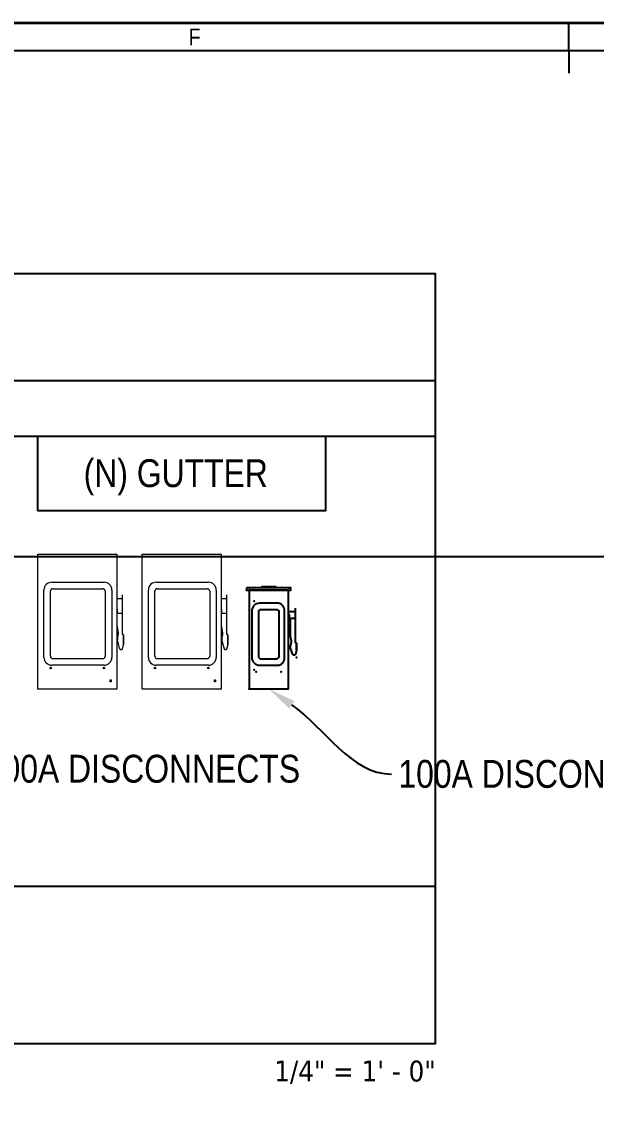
# Model space of a CAD drawing. Extents: x 1.3 to 36.8, y 1.2 to 24.4.
# Drawn here: x 19.363 to 21.943, y 19.552 to 24.418 of the extents above; entities that cross this region are included whole.
import ezdxf
from ezdxf import colors
from ezdxf.entities.mleader import LeaderData, LeaderLine
from ezdxf.enums import TextEntityAlignment as Align
from ezdxf.math import Vec2, Vec3

# ---------------------------------------------------------------- set-up
doc = ezdxf.new("R2010")
doc.units = 0
doc.header["$LTSCALE"] = 96
doc.header["$MEASUREMENT"] = 0
doc.linetypes.add('DASHED', pattern=[0.75, 0.5, -0.25])
doc.linetypes.add('DOT', pattern=[0.25, 0, -0.25])
doc.layers.add('Annotations', color=250, linetype='Continuous', lineweight=9)
doc.layers.add('CONTINUOUS1', color=7, linetype='Continuous', lineweight=20)
for name, color, linetype in [('BORDER', 7, 'Continuous'), ('E - Equipment New', 7, 'Continuous'), ('OBJECT1', 1, 'Continuous')]:
    doc.layers.add(name, color=color, linetype=linetype)
doc.layers.add('NO PLOT - GRID', color=255, linetype='DOT', plot=False)
doc.layers.add('Non Printing', color=253, linetype='Continuous', plot=False)
doc.styles.add('Borrego 16TH', font='ARIALN.TTF', dxfattribs={"height": 0.0875})
doc.styles.add('Borrego 8th NO-ANNO', font='ARIALN.TTF')
doc.styles.add('Tahoma', font='TAHOMA.TTF')
doc.linetypes.add('FENCELINE1', pattern='A,0.25,-0.1,[133,ltypeshp.shx,S=0.1,R=0,X=-0.1,Y=0],-0.1,1', length=1.45)

# ---------------------------------------------------------------- blocks, each defined once
blk = doc.blocks.new('200A DC FSS 1')
at = {"layer": 'CONTINUOUS1'}
for p, q in [((17.13, 29), (0, 29)), ((0, 29), (0, 0)), ((17.13, 0), (17.13, 29)), ((1.37, 6.8), (1.37, 21.31)), ((2.78, 7.08), (2.78, 21.03)), ((3.06, 23), (14.32, 23)), ((3.34, 21.59), (14.03, 21.59)), ((14.6, 21.03), (14.6, 7.08)), ((16.01, 21.31), (16.01, 6.8)), ((17.13, 19.47), (18.21, 19.47)), ((18.21, 20.3), (18.21, 11.8)), ((17.17, 17.21), (17.17, 16.37)), ((17.17, 17.2), (17.17, 17.21)), ((17.17, 16.37), (17.17, 16.35)), ((17.17, 13.72), (17.17, 16.37)), ((17.17, 16.35), (18.21, 16.35)), ((17.17, 13.72), (17.17, 13.74)), ((17.45, 12.07), (17.17, 13.72)), ((17.45, 12.07), (17.45, 12.07)), ((18.21, 11.8), (18.36, 11.8)), ((18.36, 11.8), (18.5, 11.66)), ((17.75, 8.59), (17.24, 10.6)), ((17.24, 10.6), (17.24, 10.6)), ((17.28, 11.24), (17.39, 11.59)), ((17.28, 11.24), (17.28, 11.24)), ((17.39, 11.59), (17.39, 11.59)), ((18.47, 9.52), (18.23, 8.57)), ((18.48, 9.53), (18.47, 9.52)), ((18.47, 9.52), (18.47, 9.52)), ((18.5, 9.55), (18.48, 9.53)), ((18.5, 11.66), (18.5, 9.55)), ((18.5, 9.55), (18.5, 11.66)), ((18.5, 11.66), (18.5, 9.55)), ((18.01, 8.46), (17.89, 8.48)), ((18.23, 8.57), (18.23, 8.57)), ((14.32, 5.11), (3.06, 5.11)), ((14.03, 6.51), (3.34, 6.51)), ((0, 0), (17.13, 0)), ((15.63, 1.98), (15.84, 1.98)), ((15.63, 1.54), (15.63, 1.98)), ((15.84, 1.54), (15.63, 1.54)), ((15.84, 1.98), (15.84, 1.54))]:
    blk.add_line(p, q, dxfattribs=at)
for centre in [(2.81, 4.5), (14.32, 4.5)]:
    blk.add_circle(centre, 0.155, dxfattribs=at)
for centre, radius, start, end in [((3.06, 21.31), 1.69, 90, 180), ((3.34, 21.03), 0.565, 90, 180), ((14.03, 21.03), 0.565, 0, 90), ((14.32, 21.31), 1.69, 0, 90), ((15.95, 11.86), 1.47, 350.8916, 353.579), ((-4.87, 14.26), 22.43, 353.4345, 354.3977), ((18.45, 10.87), 1.23, 177.1189, 184.7876), ((18.32, 10.88), 1.1, 168.8524, 177.1249), ((18.59, 10.88), 1.38, 184.7777, 191.9079), ((18.2, 10.9), 0.987, 159.9531, 168.8515), ((17.26, 11.64), 0.141, 341.3573, 347.6309), ((17.04, 11.69), 0.364, 347.4086, 350.7406), ((3.34, 7.08), 0.565, 180, 270), ((14.03, 7.08), 0.565, 270, 0), ((17.89, 8.63), 0.144, 192.5287, 270), ((18.02, 8.93), 0.47, 269.9331, 275.1923), ((18.02, 8.85), 0.393, 275.1583, 281.0845), ((18.04, 8.77), 0.312, 281.039, 287.9489), ((18.06, 8.7), 0.237, 287.8897, 296.2014), ((18.09, 8.64), 0.173, 296.1337, 306.3608), ((18.11, 8.61), 0.137, 306.5554, 312.5472), ((18.12, 8.6), 0.117, 312.5455, 319.1776), ((18.14, 8.59), 0.102, 319.1815, 326.4447), ((18.14, 8.58), 0.0916, 326.4594, 334.2789), ((18.15, 8.58), 0.0836, 334.2507, 350.8764), ((3.06, 6.8), 1.69, 180, 270), ((14.32, 6.8), 1.69, 270, 0)]:
    blk.add_arc(centre, radius, start, end, dxfattribs=at)
blk = doc.blocks.new('M_PFN_2')
at = {"color": 0, "linetype": 'ByBlock'}
blk.add_point((0, 0), dxfattribs=at)
blk = doc.blocks.new('100A DC FSS 3R')
at = {"layer": 'OBJECT1'}
for p, q in [((8.5, 16.71), (9.95, 16.71)), ((8.5, 15.22), (9.95, 15.22))]:
    blk.add_line(p, q, dxfattribs=at)
at = {"layer": 'OBJECT1', "flags": 128}
for points in [[(-0.53, 21.81), (-0.53, 21.25), (9.03, 21.25), (9.03, 21.81), (-0.53, 21.81)], [(0, 21.25), (0, 0), (8.5, 0), (8.5, 21.25)]]:
    blk.add_lwpolyline(points, close=True, dxfattribs=at)
for points in [[(2.52, 21.81), (2.84, 22.09), (5.66, 22.09), (5.97, 21.81)], [(8.5, 16.06), (8.67, 16.06), (8.67, 15.22), (8.5, 15.22)]]:
    blk.add_lwpolyline(points, dxfattribs=at)
for points in [[(0.59, 16.77), (0.59, 6.79, 0.414214), (2.28, 5.1), (6.22, 5.1, 0.057156), (6.5, 5.14, 0.055864), (6.77, 5.23, 0.053368), (7.02, 5.39, 0.050293), (7.24, 5.6, 0.047243), (7.41, 5.85, 0.044651), (7.55, 6.14, 0.084604), (7.65, 6.79), (7.65, 16.77, 0.084604), (7.55, 17.41, 0.044651), (7.41, 17.7, 0.047243), (7.24, 17.96, 0.050293), (7.02, 18.17, 0.053368), (6.77, 18.33, 0.055864), (6.5, 18.42, 0.057156), (6.22, 18.45), (2.28, 18.45, 0.414214)], [(2, 16.48), (2, 7.07, 0.414214), (2.56, 6.51), (5.94, 6.51, 0.414214), (6.5, 7.07), (6.5, 16.48, 0.414214), (5.94, 17.05), (2.56, 17.05, 0.414214)]]:
    blk.add_lwpolyline(points, format="xyb", close=True, dxfattribs=at)
blk.add_lwpolyline([(9.95, 17.41), (9.95, 10.03), (10.1, 10.03), (10.25, 9.88), (10.25, 8.37), (10.25, 9.88), (10.25, 8.37), (10.23, 8.36), (10.21, 8.34), (10.21, 8.34), (9.98, 7.39), (9.98, 7.39, -0.07267), (9.97, 7.37, -0.034133), (9.96, 7.36, -0.031702), (9.95, 7.35, -0.028946), (9.94, 7.34, -0.02615), (9.93, 7.33, -0.044653), (9.91, 7.31, -0.036283), (9.88, 7.3, -0.030159), (9.84, 7.29, -0.025864), (9.8, 7.28, -0.022952), (9.76, 7.28), (9.58, 7.28, -0.351525), (9.44, 7.4), (8.94, 8.8), (8.94, 8.8, -0.028581), (8.92, 8.86, -0.025182), (8.91, 8.93, -0.04107), (8.91, 9.08, -0.031026), (8.93, 9.25, -0.023741), (8.97, 9.44), (8.97, 9.44), (9.09, 9.79), (9.09, 9.79), (9.12, 10.03), (9.15, 10.27), (9.15, 10.27), (8.92, 11.3), (8.92, 15.22)], format="xyb", dxfattribs=at)
at = {"layer": 'OBJECT1', "xscale": 8, "yscale": 8, "zscale": 8}
for p, rotation in [((-0.53, 21.25), 180.000000000013), ((0, 21.81), 90.0000000000065), ((8.5, 21.81), 90.0000000000065), ((1.13, 18.88), 180.000000000013), ((10.25, 6.8), 269.9999999999935), ((1.13, 4.12), 180.000000000013), ((1.13, 4.12), 180.000000000013), ((1.56, 3.7), 269.9999999999935), ((6.94, 3.7), 269.9999999999935), ((0, 0), 180.000000000013), ((0, 0), 180.000000000013), ((0, 0), 269.9999999999935)]:
    blk.add_blockref('M_PFN_2', p, dxfattribs=dict(at, rotation=rotation))
blk = doc.blocks.new('*U99')
blk.add_line((0.8423, -0.5126), (6.9583, -0.5126))
at = {"style": 'Tahoma', "flags": 8}
blk.add_attdef('VIEWNAME', text='', height=0.1875, dxfattribs=at).set_placement((1.0922, -0.5109), align=Align.BOTTOM_LEFT)
blk.add_attdef('#', text='', height=0.1875, dxfattribs=at).set_placement((0.5922, -0.5109), align=Align.MIDDLE_CENTER)
blk.add_attdef('VPSCALE', text='', height=0.0938, dxfattribs=at).set_placement((6.9583, -0.589), align=Align.TOP_RIGHT)
blk = doc.blocks.new('Border 24 x 36')
blk.add_line((20.675, 23.5), (20.675, 23.625))
at = {"layer": 'BORDER'}
blk.add_line((34.125, 23.5), (0.5, 23.5), dxfattribs=at)
at = {"layer": 'BORDER', "const_width": 0.0125}
blk.add_lwpolyline([(0.375, 0.375), (35.625, 0.375), (35.625, 23.625), (0.375, 23.625)], close=True, dxfattribs=at)
at = {"layer": 'BORDER', "insert": (18.9956, 23.5625), "char_height": 0.075, "width": 0.18967, "attachment_point": 5, "style": 'Borrego 16TH'}
blk.add_mtext('F', dxfattribs=at)

msp = doc.modelspace()

# ---------------------------------------------------------------- linework, layer by layer
for p, q in [((21.22134, 22.80513), (16.37077, 22.80513)), ((21.22134, 22.55513), (16.37077, 22.55513)), ((21.22134, 20.5343), (15.10538, 20.5343))]:
    msp.add_line(p, q)
at = {"layer": 'E - Equipment New'}
msp.add_lwpolyline([(19.43412, 22.22373), (20.72857, 22.22373), (20.72857, 22.55513), (19.43412, 22.55513)], close=True, dxfattribs=at)
at = {"layer": 'NO PLOT - GRID'}
for p, q in [((21.81892, 24.28712), (21.81892, 1.26212)), ((1.64392, 21.97462), (35.16892, 21.97462)), ((1.64392, 19.66212), (35.16892, 19.66212))]:
    msp.add_line(p, q, dxfattribs=at)
at = {"layer": 'Non Printing', "linetype": 'Continuous'}
for points in [[(15.10538, 19.82932), (21.22134, 19.82932), (21.22134, 23.28557), (15.10538, 23.28557)], [(11.77771, 1.87451), (35.26892, 1.87451), (35.26892, 22.01479), (11.77771, 22.01479)]]:
    msp.add_lwpolyline(points, close=True, dxfattribs=at)

# ---------------------------------------------------------------- block references
msp.add_blockref('Border 24 x 36', (1.14392, 0.78712))
at = {"layer": 'Annotations', "xscale": 0.02083333276935662, "yscale": 0.02083333276934951, "zscale": 0.02083333276935259}
msp.add_blockref('100A DC FSS 3R', (20.38376, 21.42211), dxfattribs=at)
at = {"layer": 'Annotations', "linetype": 'DASHED'}
ref = msp.add_blockref('*U99', (14.26308, 20.34192), dxfattribs=at)
ref.add_attrib('VPSCALE', '1/4" = 1\' - 0"', dxfattribs={"layer": '0', "height": 0.0938, "style": 'Tahoma'}).set_placement((21.22134, 19.75292), align=Align.TOP_RIGHT)
at = {"layer": 'E - Equipment New', "xscale": 0.02083333276935662, "yscale": 0.02083333276934951, "zscale": 0.02083333276935259}
for p in [(19.43415, 21.42211), (19.90297, 21.42211)]:
    msp.add_blockref('200A DC FSS 1', p, dxfattribs=at)

# ---------------------------------------------------------------- texts
at = {"layer": 'Annotations', "linetype": 'FENCELINE1', "insert": (19.6412, 22.45327), "char_height": 0.125, "attachment_point": 1, "style": 'Borrego 8th NO-ANNO'}
msp.add_mtext('(N) GUTTER', dxfattribs=at)

# ---------------------------------------------------------------- leaders
at = {"layer": 'E - Equipment New'}
ml = msp.add_multileader_mtext('Standard', dxfattribs=at)
ml.set_content('200A DISCONNECTS', color=256, style='Borrego 8th NO-ANNO')
ml.set_leader_properties()
ml.build(insert=Vec2(0, 0))
ml.multileader.update_dxf_attribs({"leader_type": 2, "dogleg_length": 0.36, "arrow_head_size": 0.125})
ctx = ml.context
ctx.base_point, ctx.char_height, ctx.arrow_head_size, ctx.landing_gap_size, ctx.plane_origin = Vec3(19.16586, 21.06257), 0.125, 0.125, 0.03125, Vec3(18.16199, 21.42211)
notes = []
notes.append((ctx, [(0, (1, 1, 0), (18.80586, 21.06257), (1, 0), 0.36, [(0, [(19.09963, 21.42211)], 0, [])])]))
ctx.mtext.insert, ctx.mtext.flow_direction = Vec3(19.19711, 21.12613), 5
ml = msp.add_multileader_mtext('Standard', dxfattribs=at)
ml.set_content('100A DISCONNECT', color=256, style='Borrego 8th NO-ANNO')
ml.set_leader_properties()
ml.build(insert=Vec2(0, 0))
ml.multileader.update_dxf_attribs({"leader_type": 2, "dogleg_length": 0.36, "arrow_head_size": 0.125})
ctx = ml.context
ctx.base_point, ctx.char_height, ctx.arrow_head_size, ctx.landing_gap_size, ctx.plane_origin = Vec3(21.02316, 21.03936), 0.125, 0.125, 0.03125, Vec3(20.47228, 21.42211)
notes.append((ctx, [(0, (1, 1, 0), (20.66316, 21.03936), (1, 0), 0.36, [(0, [(20.47228, 21.42211)], 0, [])])]))
ctx.mtext.insert, ctx.mtext.flow_direction = Vec3(21.05441, 21.10293), 5
for ctx, leaders in notes:
    for number, flags, end, landing, length, lines in leaders:
        leader = LeaderData()
        leader.index, (leader.has_last_leader_line, leader.has_dogleg_vector, leader.attachment_direction) = number, flags
        leader.last_leader_point, leader.dogleg_vector, leader.dogleg_length = Vec3(end), Vec3(landing), length
        for number, points, colour, breaks in lines:
            line = LeaderLine()
            line.index, line.vertices, line.color, line.breaks = number, Vec3.list(points), colors.encode_raw_color(colour), breaks
            leader.lines.append(line)
        ctx.leaders.append(leader)

doc.saveas('drawing.dxf')
